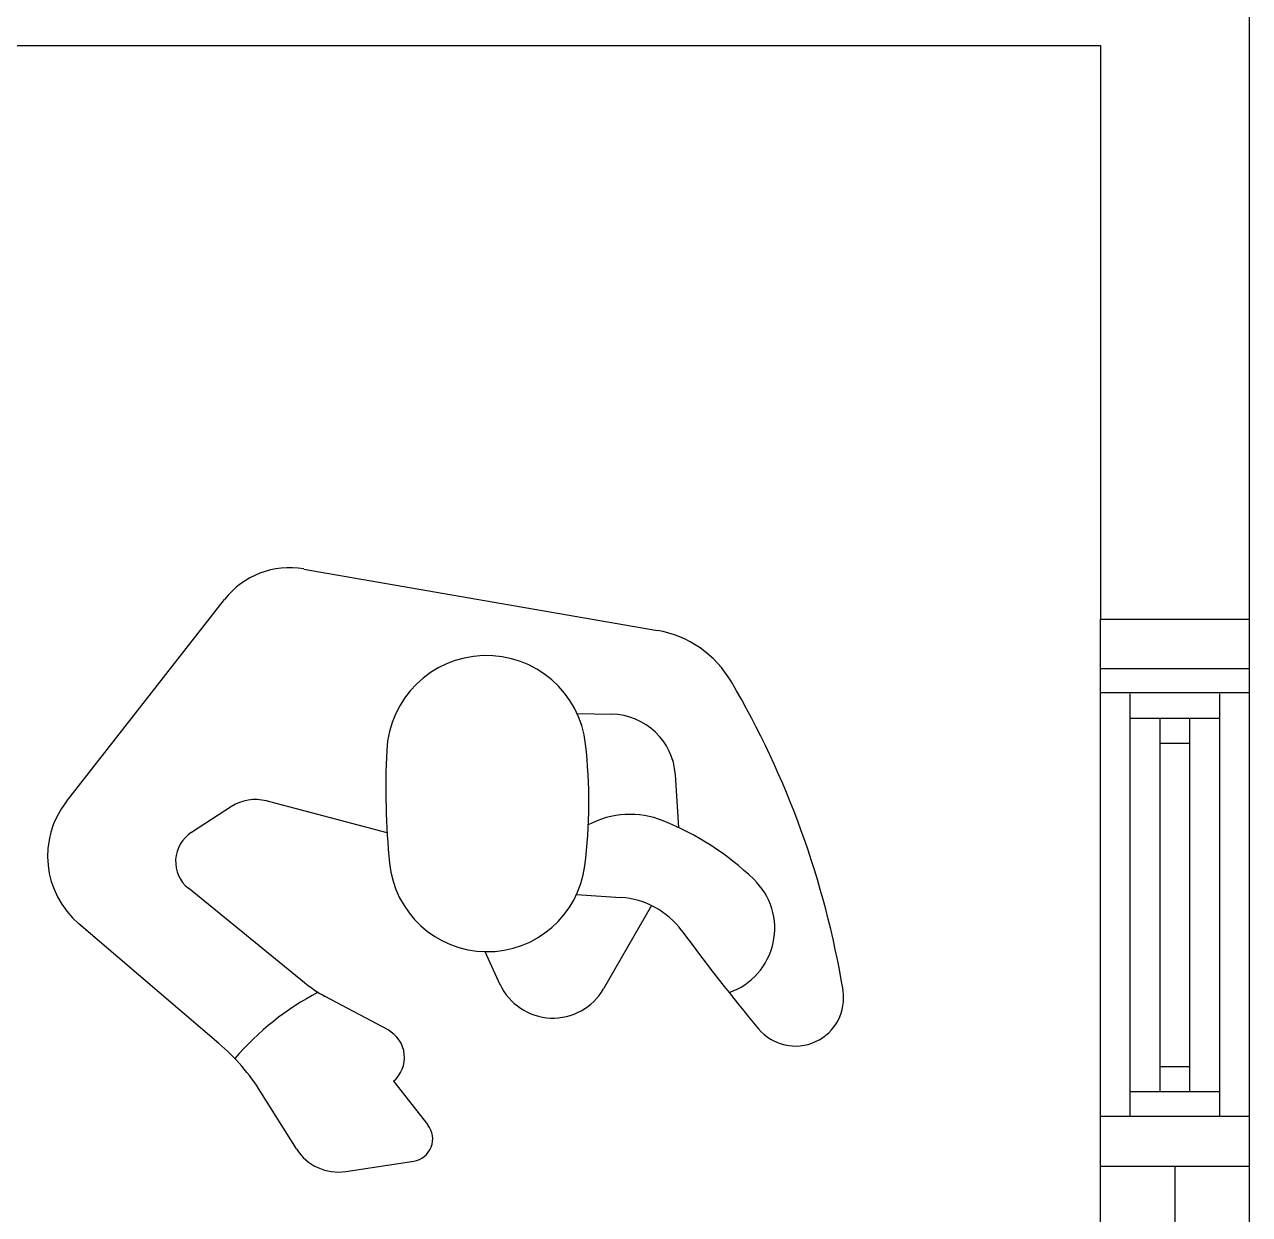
# Model space of a CAD drawing. Header units: inches. Extents: x 105.6 to 147.4, y 37.5 to 62.2.
# Drawn here: x 113.633 to 114.865, y 47.537 to 48.734 of the extents above; entities that cross this region are included whole.
import ezdxf

# ---------------------------------------------------------------- set-up
doc = ezdxf.new("R2010")
doc.units = ezdxf.units.IN
doc.header["$MEASUREMENT"] = 0
for name, color, linetype in [('Gente', 11, 'Continuous'), ('Paredes', 5, 'Continuous'), ('puertas y ventanas', 1, 'Continuous')]:
    doc.layers.add(name, color=color, linetype=linetype)

msp = doc.modelspace()

# ---------------------------------------------------------------- linework, layer by layer
at = {"layer": 'Gente'}
for p, q in [((113.9142, 48.186), (114.27, 48.1242)), ((113.6757, 47.9523), (113.8345, 48.1554)), ((114.1892, 48.0406), (114.224, 48.04)), ((114.2916, 47.9259), (114.2881, 47.979)), ((113.9981, 47.9208), (113.8766, 47.9528)), ((113.8416, 47.9471), (113.8013, 47.921)), ((113.9151, 47.77), (113.7983, 47.865)), ((114.1886, 47.8586), (114.2333, 47.8557)), ((114.2642, 47.8475), (114.2159, 47.7638)), ((113.829, 47.7089), (113.6881, 47.8291)), ((114.0963, 47.8012), (114.1116, 47.7683)), ((113.9991, 47.7225), (113.9359, 47.7561)), ((114.0044, 47.6708), (114.0392, 47.6269)), ((113.9069, 47.6029), (113.8711, 47.66)), ((113.9567, 47.5801), (114.025, 47.5906))]:
    msp.add_line(p, q, dxfattribs=at)
for centre, radius, start, end in [((113.9, 48.1042), 0.0831, 80.1427, 141.976), ((114.2515, 48.0181), 0.1077, 30.3374, 80.1427), ((114.098, 47.9986), 0.1004, 6.4072, 177.2431), ((113.5582, 47.6124), 0.911, 9.4987, 30.3374), ((114.2229, 47.9747), 0.0653, 3.8102, 89.0289), ((114.7707, 47.9662), 0.7739, 177.2431, 185.6328), ((113.6843, 47.9522), 0.5167, 352.8243, 6.4072), ((113.8655, 47.9103), 0.0439, 75.2748, 122.9697), ((113.7462, 47.8972), 0.0895, 141.976, 229.5202), ((114.2425, 47.8505), 0.0888, 67.9945, 118.286), ((114.1675, 47.665), 0.2889, 46.3718, 67.9945), ((113.8201, 47.8919), 0.0347, 122.9697, 230.888), ((114.0989, 47.9), 0.0988, 185.6328, 352.8243), ((114.3197, 47.8246), 0.0683, 289.1063, 46.3718), ((114.2279, 47.7732), 0.0827, 36.2912, 86.2583), ((115.9187, 49.0148), 2.015, 216.2912, 219.8476), ((113.9971, 47.8709), 0.13, 230.888, 241.928), ((114.165, 47.7932), 0.0588, 205.0202, 330.0063), ((114.0623, 47.507), 0.2865, 117.8018, 139.3166), ((114.4089, 47.7547), 0.0484, 219.8476, 9.4987), ((113.9843, 47.6948), 0.0313, 309.9621, 61.928), ((113.6913, 47.5475), 0.2121, 32.0416, 49.5202), ((114.0215, 47.6129), 0.0225, 278.7528, 38.3829), ((113.9491, 47.6293), 0.0498, 212.0416, 278.7528)]:
    msp.add_arc(centre, radius, start, end, dxfattribs=at)
at = {"layer": 'Paredes', "color": 5}
for p, q in [((114.8655, 48.1356), (114.8655, 49.9624)), ((114.8655, 48.1356), (114.8655, 49.3624)), ((111.2155, 48.7124), (114.7155, 48.7124)), ((111.2155, 48.7124), (114.7155, 48.7124)), ((114.7155, 48.7124), (114.7155, 48.1356)), ((114.7155, 48.7124), (114.7155, 48.1356)), ((114.7155, 48.1356), (114.8655, 48.1356)), ((114.7155, 48.1356), (114.8655, 48.1356))]:
    msp.add_line(p, q, dxfattribs=at)
at = {"layer": 'puertas y ventanas'}
for p, q in [((114.7155, 45.5356), (114.7155, 48.1356)), ((114.7155, 45.5356), (114.7155, 48.1356)), ((114.8655, 45.5356), (114.8655, 48.1356)), ((114.8655, 45.5356), (114.8655, 48.1356)), ((114.8655, 48.0856), (114.7155, 48.0856)), ((114.8655, 48.0856), (114.7155, 48.0856)), ((114.8655, 48.0614), (114.7155, 48.0614)), ((114.8655, 48.0614), (114.7155, 48.0614)), ((114.7455, 47.6356), (114.7455, 48.0606)), ((114.7455, 47.6356), (114.7455, 48.0606)), ((114.8355, 47.6356), (114.8355, 48.0606)), ((114.8355, 47.6356), (114.8355, 48.0606)), ((114.8355, 48.0356), (114.7455, 48.0356)), ((114.8355, 48.0356), (114.7455, 48.0356)), ((114.7755, 47.6606), (114.7755, 48.0356)), ((114.7755, 47.6606), (114.7755, 48.0356)), ((114.8055, 47.6606), (114.8055, 48.0356)), ((114.8055, 47.6606), (114.8055, 48.0356)), ((114.8055, 48.0106), (114.7755, 48.0106)), ((114.8055, 48.0106), (114.7755, 48.0106)), ((114.7755, 47.6856), (114.8055, 47.6856)), ((114.7755, 47.6856), (114.8055, 47.6856)), ((114.7455, 47.6606), (114.8355, 47.6606)), ((114.7455, 47.6606), (114.8355, 47.6606)), ((114.7155, 47.6356), (114.8655, 47.6356)), ((114.7155, 47.6356), (114.8655, 47.6356))]:
    msp.add_line(p, q, dxfattribs=at)
at = {"layer": 'puertas y ventanas', "linetype": 'Continuous'}
for p, q in [((114.7155, 47.5855), (114.8655, 47.5856)), ((114.7155, 47.5855), (114.8655, 47.5856)), ((114.7905, 47.5856), (114.7905, 46.0856)), ((114.7905, 47.5856), (114.7905, 46.0856))]:
    msp.add_line(p, q, dxfattribs=at)

doc.saveas('drawing.dxf')
